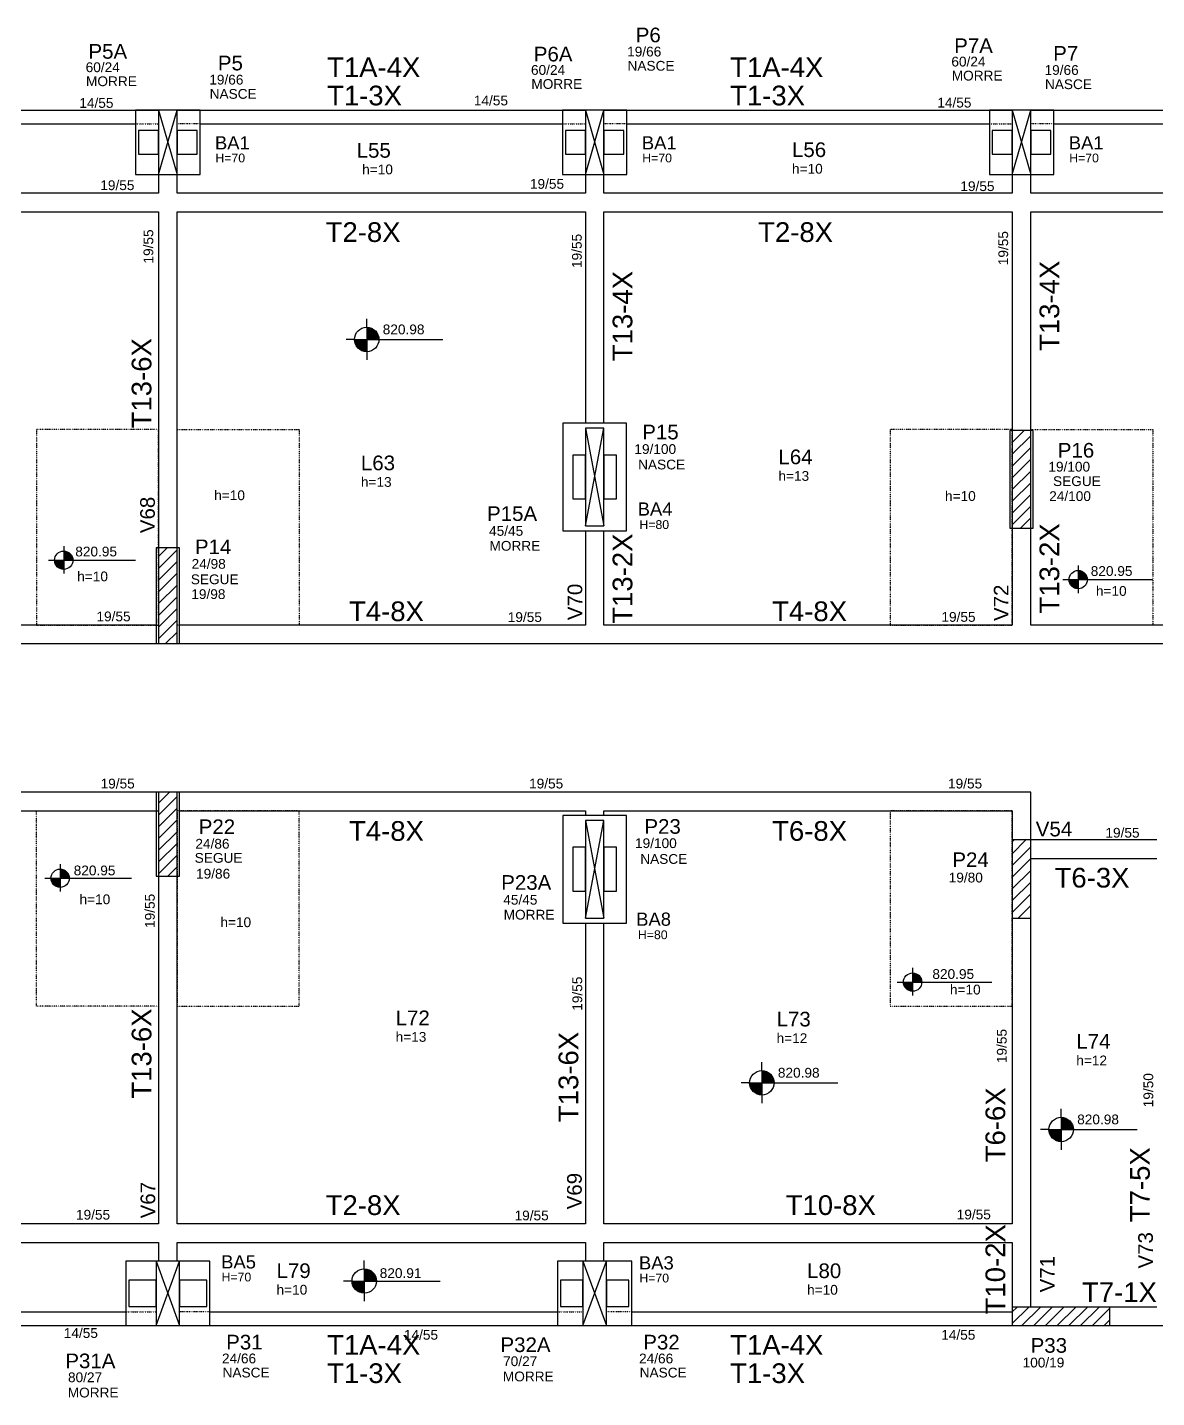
# Model space of a CAD drawing. Header units: millimetres. Extents: x 3247 to 10920, y 704 to 3817.
# Drawn here: x 8941 to 10097, y 1744 to 3146 of the extents above; entities that cross this region are included whole.
import ezdxf

# ---------------------------------------------------------------- set-up
doc = ezdxf.new("R2010")
doc.units = ezdxf.units.MM
doc.linetypes.add('ESTILO_TQS_0004', pattern=[2, 0.5, -0.4, 0.1, -0.4, 0.1, -0.5])
for name, color, linetype in [('1', 1, 'Continuous'), ('3', 3, 'Continuous'), ('4', 4, 'Continuous'), ('7', 7, 'Continuous')]:
    doc.layers.add(name, color=color, linetype=linetype)
doc.layers.add('NOME DA VIGA', color=6, linetype='Continuous', lineweight=25)
doc.styles.get("Standard").update_dxf_attribs({"font": 'arial.ttf'})

msp = doc.modelspace()

# ---------------------------------------------------------------- linework, layer by layer
at = {"layer": '1', "linetype": 'Continuous'}
for p, q in [((9075.04, 2995.42), (9094.04, 3061.42)), ((9075.04, 3061.42), (9094.04, 2995.42)), ((9512.04, 2995.42), (9531.04, 3061.42)), ((9512.04, 3061.42), (9531.04, 2995.42)), ((9949.04, 2995.42), (9968.04, 3061.42)), ((9949.04, 3061.42), (9968.04, 2995.42)), ((9512.04, 2635.92), (9531.04, 2735.92)), ((9512.04, 2735.92), (9531.04, 2635.92)), ((9512.04, 2234.42), (9531.04, 2334.42)), ((9512.04, 2334.42), (9531.04, 2234.42)), ((9072.54, 1817.42), (9096.54, 1883.42)), ((9072.54, 1883.42), (9096.54, 1817.42)), ((9509.54, 1817.42), (9533.54, 1883.42)), ((9509.54, 1883.42), (9533.54, 1817.42))]:
    msp.add_line(p, q, dxfattribs=at)
at = {"layer": '3', "linetype": 'Continuous'}
for p, q in [((8657.04, 3061.42), (9075.04, 3061.42)), ((9094.04, 3061.42), (9512.04, 3061.42)), ((9531.04, 3061.42), (9949.04, 3061.42)), ((9968.04, 3061.42), (10386.04, 3061.42)), ((8680.54, 3047.42), (9051.54, 3047.42)), ((9117.54, 3047.42), (9488.54, 3047.42)), ((9554.54, 3047.42), (9925.54, 3047.42)), ((9991.54, 3047.42), (10362.54, 3047.42)), ((9288.19, 2839.15), (9288.19, 2847.73)), ((9288.19, 2839.15), (9288.19, 2814.15)), ((9288.19, 2838.55), (9292.04, 2838.55)), ((9288.19, 2837.75), (9293.94, 2837.75)), ((9288.19, 2836.96), (9295.27, 2836.96)), ((9288.19, 2836.17), (9296.3, 2836.17)), ((9288.19, 2835.38), (9297.15, 2835.38)), ((9288.19, 2834.58), (9297.86, 2834.58)), ((9288.19, 2833.79), (9298.46, 2833.79)), ((9288.19, 2833), (9298.96, 2833)), ((9275.69, 2826.65), (9266.98, 2826.65)), ((9275.69, 2826.65), (9300.69, 2826.65)), ((9288.19, 2825.86), (9275.69, 2825.86)), ((9288.19, 2825.07), (9275.79, 2825.07)), ((9288.19, 2824.28), (9275.92, 2824.28)), ((9288.19, 2823.48), (9276.1, 2823.48)), ((9288.19, 2822.69), (9276.34, 2822.69)), ((9288.19, 2821.9), (9276.63, 2821.9)), ((9288.19, 2821.1), (9276.99, 2821.1)), ((9288.19, 2820.31), (9277.42, 2820.31)), ((9288.19, 2819.52), (9277.93, 2819.52)), ((9288.19, 2818.73), (9278.53, 2818.73)), ((9288.19, 2832.2), (9299.39, 2832.2)), ((9288.19, 2831.41), (9299.75, 2831.41)), ((9288.19, 2830.62), (9300.05, 2830.62)), ((9288.19, 2829.83), (9300.28, 2829.83)), ((9288.19, 2829.03), (9300.47, 2829.03)), ((9288.19, 2828.24), (9300.59, 2828.24)), ((9288.19, 2827.45), (9300.69, 2827.45)), ((9300.69, 2826.65), (9366, 2826.65)), ((9288.19, 2817.93), (9279.24, 2817.93)), ((9288.19, 2817.14), (9280.09, 2817.14)), ((9288.19, 2816.35), (9281.12, 2816.35)), ((9288.19, 2815.55), (9282.45, 2815.55)), ((9288.19, 2814.76), (9284.34, 2814.76)), ((9288.19, 2814.15), (9288.19, 2805.93)), ((9949.04, 2721.14), (9961.33, 2733.42)), ((9949.04, 2733.16), (9949.3, 2733.42)), ((9949.04, 2709.12), (9968.04, 2728.12)), ((9949.04, 2697.1), (9968.04, 2716.1)), ((9949.04, 2685.07), (9968.04, 2704.07)), ((9949.04, 2673.05), (9968.04, 2692.05)), ((9949.04, 2661.03), (9968.04, 2680.03)), ((9949.04, 2649.01), (9968.04, 2668.01)), ((9949.04, 2636.99), (9968.04, 2655.99)), ((9957.49, 2633.42), (9968.04, 2643.97)), ((8978.05, 2615.25), (8978.05, 2587.05)), ((8978.05, 2610.15), (8978.05, 2591.4)), ((8978.05, 2609.7), (8980.93, 2609.7)), ((8978.05, 2609.1), (8982.36, 2609.1)), ((8978.05, 2608.51), (8983.35, 2608.51)), ((9075.04, 2604.45), (9084.01, 2613.42)), ((9075.04, 2592.43), (9094.04, 2611.43)), ((8962.4, 2600.78), (9051.48, 2600.78)), ((8968.67, 2600.78), (8987.42, 2600.78)), ((8978.05, 2600.18), (8968.67, 2600.18)), ((8978.05, 2599.59), (8968.75, 2599.59)), ((8978.05, 2598.99), (8968.84, 2598.99)), ((8978.05, 2598.4), (8968.98, 2598.4)), ((8978.05, 2597.8), (8969.16, 2597.8)), ((8978.05, 2597.21), (8969.38, 2597.21)), ((8978.05, 2596.61), (8969.65, 2596.61)), ((8978.05, 2596.02), (8969.97, 2596.02)), ((8978.05, 2595.42), (8970.35, 2595.42)), ((8978.05, 2594.83), (8970.8, 2594.83)), ((8978.05, 2607.91), (8984.13, 2607.91)), ((8978.05, 2607.32), (8984.76, 2607.32)), ((8978.05, 2606.72), (8985.3, 2606.72)), ((8978.05, 2606.13), (8985.75, 2606.13)), ((8978.05, 2605.53), (8986.13, 2605.53)), ((8978.05, 2604.94), (8986.45, 2604.94)), ((8978.05, 2604.34), (8986.72, 2604.34)), ((8978.05, 2603.75), (8986.94, 2603.75)), ((8978.05, 2603.15), (8987.12, 2603.15)), ((8978.05, 2602.56), (8987.25, 2602.56)), ((8978.05, 2601.96), (8987.35, 2601.96)), ((8978.05, 2601.37), (8987.42, 2601.37)), ((9075.04, 2580.41), (9094.04, 2599.41)), ((10016.47, 2595.37), (10016.47, 2567.16)), ((8978.05, 2594.23), (8971.33, 2594.23)), ((8978.05, 2593.64), (8971.97, 2593.64)), ((8978.05, 2593.05), (8972.74, 2593.05)), ((8978.05, 2592.45), (8973.74, 2592.45)), ((8978.05, 2591.86), (8975.16, 2591.86)), ((9075.04, 2568.39), (9094.04, 2587.39)), ((10000.83, 2580.89), (10092.4, 2580.89)), ((10007.1, 2580.89), (10025.85, 2580.89)), ((10016.47, 2580.3), (10007.1, 2580.3)), ((10016.47, 2590.27), (10016.47, 2571.52)), ((10016.47, 2589.81), (10019.36, 2589.81)), ((10016.47, 2589.22), (10020.78, 2589.22)), ((10016.47, 2588.62), (10021.78, 2588.62)), ((10016.47, 2588.03), (10022.55, 2588.03)), ((10016.47, 2587.43), (10023.19, 2587.43)), ((10016.47, 2586.84), (10023.72, 2586.84)), ((10016.47, 2586.24), (10024.17, 2586.24)), ((10016.47, 2585.65), (10024.55, 2585.65)), ((10016.47, 2585.05), (10024.87, 2585.05)), ((10016.47, 2584.46), (10025.14, 2584.46)), ((10016.47, 2583.86), (10025.36, 2583.86)), ((10016.47, 2583.27), (10025.54, 2583.27)), ((10016.47, 2582.67), (10025.68, 2582.67)), ((10016.47, 2582.08), (10025.77, 2582.08)), ((10016.47, 2581.49), (10025.85, 2581.49)), ((9075.04, 2556.37), (9094.04, 2575.37)), ((10016.47, 2579.7), (10007.17, 2579.7)), ((10016.47, 2579.11), (10007.27, 2579.11)), ((10016.47, 2578.51), (10007.4, 2578.51)), ((10016.47, 2577.92), (10007.58, 2577.92)), ((10016.47, 2577.32), (10007.8, 2577.32)), ((10016.47, 2576.73), (10008.07, 2576.73)), ((10016.47, 2576.13), (10008.39, 2576.13)), ((10016.47, 2575.54), (10008.77, 2575.54)), ((10016.47, 2574.94), (10009.22, 2574.94)), ((10016.47, 2574.35), (10009.76, 2574.35)), ((10016.47, 2573.76), (10010.39, 2573.76)), ((10016.47, 2573.16), (10011.17, 2573.16)), ((10016.47, 2572.57), (10012.16, 2572.57)), ((10016.47, 2571.97), (10013.58, 2571.97)), ((9075.04, 2544.34), (9094.04, 2563.34)), ((9075.04, 2532.32), (9094.04, 2551.32)), ((9075.04, 2520.3), (9094.04, 2539.3)), ((9082.18, 2515.42), (9094.04, 2527.28)), ((9075.04, 2352.01), (9086.45, 2363.42)), ((9075.04, 2339.99), (9094.04, 2358.99)), ((9075.04, 2327.97), (9094.04, 2346.97)), ((9075.04, 2315.95), (9094.04, 2334.95)), ((9075.04, 2303.93), (9094.04, 2322.93)), ((9949.04, 2300.41), (9963.05, 2314.42)), ((9949.04, 2312.43), (9951.03, 2314.42)), ((9075.04, 2291.91), (9094.04, 2310.91)), ((9949.04, 2288.39), (9968.04, 2307.39)), ((8974.37, 2289.79), (8974.37, 2261.58)), ((9075.04, 2279.89), (9094.04, 2298.89)), ((9084.6, 2277.42), (9094.04, 2286.87)), ((9949.04, 2276.37), (9968.04, 2295.37)), ((8958.73, 2275.31), (9047.49, 2275.31)), ((8965, 2275.31), (8983.75, 2275.31)), ((8974.37, 2274.71), (8965, 2274.71)), ((8974.37, 2274.12), (8965.07, 2274.12)), ((8974.37, 2273.52), (8965.17, 2273.52)), ((8974.37, 2272.93), (8965.3, 2272.93)), ((8974.37, 2272.33), (8965.48, 2272.33)), ((8974.37, 2284.68), (8974.37, 2265.93)), ((8974.37, 2284.23), (8977.26, 2284.23)), ((8974.37, 2283.63), (8978.68, 2283.63)), ((8974.37, 2283.04), (8979.68, 2283.04)), ((8974.37, 2282.44), (8980.45, 2282.44)), ((8974.37, 2281.85), (8981.09, 2281.85)), ((8974.37, 2281.25), (8981.62, 2281.25)), ((8974.37, 2280.66), (8982.07, 2280.66)), ((8974.37, 2280.06), (8982.45, 2280.06)), ((8974.37, 2279.47), (8982.77, 2279.47)), ((8974.37, 2278.87), (8983.04, 2278.87)), ((8974.37, 2278.28), (8983.26, 2278.28)), ((8974.37, 2277.69), (8983.44, 2277.69)), ((8974.37, 2277.09), (8983.57, 2277.09)), ((8974.37, 2276.5), (8983.67, 2276.5)), ((8974.37, 2275.9), (8983.75, 2275.9)), ((9949.04, 2264.35), (9968.04, 2283.35)), ((8974.37, 2271.74), (8965.7, 2271.74)), ((8974.37, 2271.14), (8965.97, 2271.14)), ((8974.37, 2270.55), (8966.29, 2270.55)), ((8974.37, 2269.96), (8966.67, 2269.96)), ((8974.37, 2269.36), (8967.12, 2269.36)), ((8974.37, 2268.77), (8967.65, 2268.77)), ((8974.37, 2268.17), (8968.29, 2268.17)), ((8974.37, 2267.58), (8969.07, 2267.58)), ((8974.37, 2266.98), (8970.06, 2266.98)), ((8974.37, 2266.39), (8971.48, 2266.39)), ((9949.04, 2252.33), (9968.04, 2271.33)), ((9949.04, 2240.3), (9968.04, 2259.3)), ((9955.18, 2234.42), (9968.04, 2247.28)), ((9967.2, 2234.42), (9968.04, 2235.26)), ((9846.96, 2183.42), (9846.96, 2155.21)), ((9846.96, 2178.32), (9846.96, 2159.57)), ((9846.96, 2177.86), (9849.85, 2177.86)), ((9846.96, 2177.27), (9851.27, 2177.27)), ((9846.96, 2176.67), (9852.27, 2176.67)), ((9846.96, 2176.08), (9853.04, 2176.08)), ((9846.96, 2175.48), (9853.68, 2175.48)), ((9846.96, 2174.89), (9854.21, 2174.89)), ((9846.96, 2174.3), (9854.66, 2174.3)), ((9846.96, 2173.7), (9855.04, 2173.7)), ((9831.32, 2168.94), (9927.99, 2168.94)), ((9837.59, 2168.94), (9856.34, 2168.94)), ((9846.96, 2168.35), (9837.59, 2168.35)), ((9846.96, 2167.75), (9837.66, 2167.75)), ((9846.96, 2167.16), (9837.76, 2167.16)), ((9846.96, 2166.57), (9837.89, 2166.57)), ((9846.96, 2165.97), (9838.07, 2165.97)), ((9846.96, 2165.38), (9838.29, 2165.38)), ((9846.96, 2164.78), (9838.56, 2164.78)), ((9846.96, 2164.19), (9838.88, 2164.19)), ((9846.96, 2163.59), (9839.26, 2163.59)), ((9846.96, 2163), (9839.71, 2163)), ((9846.96, 2162.4), (9840.25, 2162.4)), ((9846.96, 2161.81), (9840.88, 2161.81)), ((9846.96, 2161.21), (9841.66, 2161.21)), ((9846.96, 2160.62), (9842.65, 2160.62)), ((9846.96, 2160.02), (9844.07, 2160.02)), ((9846.96, 2173.11), (9855.36, 2173.11)), ((9846.96, 2172.51), (9855.63, 2172.51)), ((9846.96, 2171.92), (9855.85, 2171.92)), ((9846.96, 2171.32), (9856.03, 2171.32)), ((9846.96, 2170.73), (9856.17, 2170.73)), ((9846.96, 2170.13), (9856.26, 2170.13)), ((9846.96, 2169.54), (9856.34, 2169.54)), ((9692.66, 2078.4), (9692.66, 2086.98)), ((9692.66, 2078.4), (9692.66, 2053.4)), ((9692.66, 2077.79), (9696.51, 2077.79)), ((9692.66, 2077), (9698.4, 2077)), ((9692.66, 2076.21), (9699.73, 2076.21)), ((9680.16, 2065.9), (9671.44, 2065.9)), ((9680.16, 2065.9), (9705.16, 2065.9)), ((9692.66, 2065.11), (9680.16, 2065.11)), ((9692.66, 2064.31), (9680.26, 2064.31)), ((9692.66, 2063.52), (9680.38, 2063.52)), ((9692.66, 2062.73), (9680.57, 2062.73)), ((9692.66, 2061.94), (9680.8, 2061.94)), ((9692.66, 2075.41), (9700.76, 2075.41)), ((9692.66, 2074.62), (9701.61, 2074.62)), ((9692.66, 2073.83), (9702.32, 2073.83)), ((9692.66, 2073.04), (9702.92, 2073.04)), ((9692.66, 2072.24), (9703.43, 2072.24)), ((9692.66, 2071.45), (9703.86, 2071.45)), ((9692.66, 2070.66), (9704.22, 2070.66)), ((9692.66, 2069.86), (9704.51, 2069.86)), ((9692.66, 2069.07), (9704.75, 2069.07)), ((9692.66, 2068.28), (9704.93, 2068.28)), ((9692.66, 2067.49), (9705.06, 2067.49)), ((9692.66, 2066.69), (9705.16, 2066.69)), ((9705.16, 2065.9), (9770.46, 2065.9)), ((9692.66, 2061.14), (9681.1, 2061.14)), ((9692.66, 2060.35), (9681.46, 2060.35)), ((9692.66, 2059.56), (9681.89, 2059.56)), ((9692.66, 2058.76), (9682.39, 2058.76)), ((9692.66, 2057.97), (9682.99, 2057.97)), ((9692.66, 2057.18), (9683.7, 2057.18)), ((9692.66, 2056.39), (9684.55, 2056.39)), ((9692.66, 2055.59), (9685.58, 2055.59)), ((9692.66, 2054.8), (9686.91, 2054.8)), ((9692.66, 2054.01), (9688.81, 2054.01)), ((9692.66, 2053.4), (9692.66, 2045.18)), ((9999.06, 2030.6), (9999.06, 2039.18)), ((9999.06, 2030.6), (9999.06, 2005.6)), ((9999.06, 2029.99), (10002.9, 2029.99)), ((9999.06, 2029.2), (10004.8, 2029.2)), ((9999.06, 2028.41), (10006.13, 2028.41)), ((9999.06, 2027.62), (10007.16, 2027.62)), ((9999.06, 2026.82), (10008.01, 2026.82)), ((9999.06, 2026.03), (10008.72, 2026.03)), ((9999.06, 2025.24), (10009.32, 2025.24)), ((9999.06, 2024.44), (10009.83, 2024.44)), ((9999.06, 2023.65), (10010.26, 2023.65)), ((9999.06, 2022.86), (10010.62, 2022.86)), ((9999.06, 2022.07), (10010.91, 2022.07)), ((9999.06, 2021.27), (10011.15, 2021.27)), ((9999.06, 2020.48), (10011.33, 2020.48)), ((9999.06, 2019.69), (10011.45, 2019.69)), ((9986.56, 2018.1), (9977.84, 2018.1)), ((9986.56, 2018.1), (10011.56, 2018.1)), ((9999.06, 2017.31), (9986.56, 2017.31)), ((9999.06, 2016.52), (9986.66, 2016.52)), ((9999.06, 2015.72), (9986.78, 2015.72)), ((9999.06, 2014.93), (9986.96, 2014.93)), ((9999.06, 2014.14), (9987.2, 2014.14)), ((9999.06, 2013.34), (9987.5, 2013.34)), ((9999.06, 2012.55), (9987.86, 2012.55)), ((9999.06, 2011.76), (9988.28, 2011.76)), ((9999.06, 2010.97), (9988.79, 2010.97)), ((9999.06, 2010.17), (9989.39, 2010.17)), ((9999.06, 2009.38), (9990.1, 2009.38)), ((9999.06, 2008.59), (9990.95, 2008.59)), ((9999.06, 2007.79), (9991.98, 2007.79)), ((9999.06, 2007), (9993.31, 2007)), ((9999.06, 2006.21), (9995.21, 2006.21)), ((9999.06, 2018.89), (10011.56, 2018.89)), ((9999.06, 2005.6), (9999.06, 1997.38)), ((10011.56, 2018.1), (10076.86, 2018.1)), ((9285.66, 1875.55), (9285.66, 1884.13)), ((9285.66, 1875.55), (9285.66, 1850.55)), ((9285.66, 1874.94), (9289.5, 1874.94)), ((9285.66, 1874.15), (9291.4, 1874.15)), ((9285.66, 1873.35), (9292.73, 1873.35)), ((9285.66, 1872.56), (9293.76, 1872.56)), ((9285.66, 1871.77), (9294.61, 1871.77)), ((9285.66, 1870.98), (9295.32, 1870.98)), ((9285.66, 1870.18), (9295.92, 1870.18)), ((9285.66, 1869.39), (9296.43, 1869.39)), ((9285.66, 1868.6), (9296.86, 1868.6)), ((9285.66, 1867.8), (9297.21, 1867.8)), ((9285.66, 1867.01), (9297.51, 1867.01)), ((9285.66, 1866.22), (9297.75, 1866.22)), ((9285.66, 1865.43), (9297.93, 1865.43)), ((9273.16, 1863.05), (9264.44, 1863.05)), ((9273.16, 1863.05), (9298.16, 1863.05)), ((9285.66, 1862.25), (9273.16, 1862.25)), ((9285.66, 1861.46), (9273.26, 1861.46)), ((9285.66, 1860.67), (9273.38, 1860.67)), ((9285.66, 1859.88), (9273.56, 1859.88)), ((9285.66, 1859.08), (9273.8, 1859.08)), ((9285.66, 1858.29), (9274.1, 1858.29)), ((9285.66, 1857.5), (9274.45, 1857.5)), ((9285.66, 1856.7), (9274.88, 1856.7)), ((9285.66, 1855.91), (9275.39, 1855.91)), ((9285.66, 1855.12), (9275.99, 1855.12)), ((9285.66, 1854.33), (9276.7, 1854.33)), ((9285.66, 1853.53), (9277.55, 1853.53)), ((9285.66, 1852.74), (9278.58, 1852.74)), ((9285.66, 1851.95), (9279.91, 1851.95)), ((9285.66, 1851.15), (9281.81, 1851.15)), ((9285.66, 1864.63), (9298.05, 1864.63)), ((9285.66, 1863.84), (9298.16, 1863.84)), ((9298.16, 1863.05), (9363.46, 1863.05)), ((9285.66, 1850.55), (9285.66, 1842.33)), ((8685.54, 1831.42), (9041.54, 1831.42)), ((9127.54, 1831.42), (9483.54, 1831.42)), ((9559.54, 1831.42), (9949.04, 1831.42)), ((9949.04, 1819.58), (9965.89, 1836.42)), ((9949.04, 1831.6), (9953.87, 1836.42)), ((9958.91, 1817.42), (9977.91, 1836.42)), ((9970.93, 1817.42), (9989.93, 1836.42)), ((9982.95, 1817.42), (10001.95, 1836.42)), ((9994.97, 1817.42), (10013.97, 1836.42)), ((10006.99, 1817.42), (10025.99, 1836.42)), ((10019.01, 1817.42), (10038.01, 1836.42)), ((10031.03, 1817.42), (10049.04, 1835.43)), ((10043.05, 1817.42), (10049.04, 1823.41)), ((8659.54, 1817.42), (9072.54, 1817.42)), ((9096.54, 1817.42), (9512.04, 1817.42)), ((9531.04, 1817.42), (9949.04, 1817.42))]:
    msp.add_line(p, q, dxfattribs=at)
at = {"layer": '3', "linetype": 'ESTILO_TQS_0004'}
for p, q in [((9051.54, 3047.42), (9075.04, 3047.42)), ((9117.54, 3047.42), (9094.04, 3047.42)), ((9488.54, 3047.42), (9512.04, 3047.42)), ((9554.54, 3047.42), (9531.04, 3047.42)), ((9925.54, 3047.42), (9949.04, 3047.42)), ((9991.54, 3047.42), (9968.04, 3047.42)), ((9041.54, 1831.42), (9072.54, 1831.42)), ((9127.54, 1831.42), (9096.54, 1831.42)), ((9483.54, 1831.42), (9509.54, 1831.42)), ((9559.54, 1831.42), (9533.54, 1831.42))]:
    msp.add_line(p, q, dxfattribs=at)
at = {"layer": '3', "linetype": 'Continuous'}
for points in [[(9051.54, 2995.42), (9117.54, 2995.42), (9117.54, 3061.42), (9051.54, 3061.42), (9051.54, 2995.42)], [(9488.54, 2995.42), (9554.54, 2995.42), (9554.54, 3061.42), (9488.54, 3061.42), (9488.54, 2995.42)], [(9925.54, 2995.42), (9991.54, 2995.42), (9991.54, 3061.42), (9925.54, 3061.42), (9925.54, 2995.42)], [(9075.04, 2995.42), (9075.04, 2976.42)], [(9094.04, 2976.42), (9094.04, 2995.42)], [(9512.04, 2995.42), (9512.04, 2976.42)], [(9531.04, 2976.42), (9531.04, 2995.42)], [(9949.04, 2995.42), (9949.04, 2976.42)], [(9968.04, 2976.42), (9968.04, 2995.42)], [(9075.04, 2976.42), (8657.04, 2976.42)], [(9512.04, 2976.42), (9094.04, 2976.42)], [(9949.04, 2976.42), (9531.04, 2976.42)], [(10386.04, 2976.42), (9968.04, 2976.42)], [(8657.04, 2957.42), (9075.04, 2957.42)], [(9075.04, 2957.42), (9075.04, 2613.42)], [(9094.04, 2957.42), (9512.04, 2957.42)], [(9094.04, 2613.42), (9094.04, 2957.42)], [(9512.04, 2957.42), (9512.04, 2740.92)], [(9531.04, 2957.42), (9949.04, 2957.42)], [(9531.04, 2740.92), (9531.04, 2957.42)], [(9949.04, 2957.42), (9949.04, 2733.42)], [(9968.04, 2957.42), (10386.04, 2957.42)], [(9968.04, 2733.42), (9968.04, 2957.42)], [(9489.04, 2630.92), (9554.04, 2630.92), (9554.04, 2740.92), (9489.04, 2740.92), (9489.04, 2630.92)], [(9512.04, 2630.92), (9512.04, 2534.42)], [(9531.04, 2534.42), (9531.04, 2630.92)], [(9949.04, 2633.42), (9949.04, 2534.42)], [(9949.04, 2633.42), (9949.04, 2534.42)], [(9968.04, 2534.42), (9968.04, 2633.42)], [(9968.04, 2534.42), (9968.04, 2633.42)], [(9072.54, 2534.42), (8687.54, 2534.42)], [(9512.04, 2534.42), (9096.54, 2534.42)], [(9949.04, 2534.42), (9531.04, 2534.42)], [(10335.54, 2534.42), (9968.04, 2534.42)], [(8687.54, 2515.42), (9072.54, 2515.42)], [(9096.54, 2515.42), (9521.54, 2515.42)], [(9521.54, 2515.42), (9958.54, 2515.42)], [(9958.54, 2515.42), (10335.54, 2515.42)], [(9072.54, 2363.42), (8692.54, 2363.42)], [(9521.54, 2363.42), (9096.54, 2363.42)], [(9968.04, 2363.42), (9521.54, 2363.42)], [(9968.04, 2314.42), (9968.04, 2363.42)], [(8692.54, 2344.42), (9072.54, 2344.42)], [(9096.54, 2344.42), (9512.04, 2344.42)], [(9512.04, 2344.42), (9512.04, 2339.42)], [(9531.04, 2344.42), (9949.04, 2344.42)], [(9531.04, 2339.42), (9531.04, 2344.42)], [(9949.04, 2344.42), (9949.04, 2314.42)], [(9949.04, 2344.42), (9949.04, 2314.42)], [(9489.04, 2229.42), (9554.04, 2229.42), (9554.04, 2339.42), (9489.04, 2339.42), (9489.04, 2229.42)], [(10097.04, 2314.42), (9968.04, 2314.42)], [(9968.04, 2295.42), (10097.04, 2295.42)], [(9075.04, 2277.42), (9075.04, 1921.42)], [(9094.04, 1921.42), (9094.04, 2277.42)], [(9949.04, 2234.42), (9949.04, 1921.42)], [(9968.04, 1911.92), (9968.04, 2234.42)], [(9512.04, 2229.42), (9512.04, 1921.42)], [(9531.04, 1921.42), (9531.04, 2229.42)], [(9075.04, 1921.42), (8657.04, 1921.42)], [(9512.04, 1921.42), (9094.04, 1921.42)], [(9949.04, 1921.42), (9531.04, 1921.42)], [(9968.04, 1836.42), (9968.04, 1911.92)], [(8657.04, 1902.42), (9075.04, 1902.42)], [(9075.04, 1902.42), (9075.04, 1883.42)], [(9094.04, 1902.42), (9512.04, 1902.42)], [(9094.04, 1883.42), (9094.04, 1902.42)], [(9512.04, 1902.42), (9512.04, 1883.42)], [(9531.04, 1902.42), (9949.04, 1902.42)], [(9531.04, 1883.42), (9531.04, 1902.42)], [(9949.04, 1902.42), (9949.04, 1836.42)], [(9041.54, 1817.42), (9127.54, 1817.42), (9127.54, 1883.42), (9041.54, 1883.42), (9041.54, 1817.42)], [(9483.54, 1817.42), (9559.54, 1817.42), (9559.54, 1883.42), (9483.54, 1883.42), (9483.54, 1817.42)], [(10097.04, 1836.42), (10049.04, 1836.42)], [(10049.04, 1817.42), (10106.54, 1817.42)]]:
    msp.add_lwpolyline(points, dxfattribs=at)
at = {"layer": '3', "linetype": 'ESTILO_TQS_0004'}
for points in [[(9075.04, 2734.42), (8950.04, 2734.42), (8950.04, 2534.42), (9075.04, 2534.42), (9075.04, 2734.42)], [(9094.04, 2734.42), (9219.04, 2734.42), (9219.04, 2534.42), (9094.04, 2534.42), (9094.04, 2734.42)], [(9824.04, 2534.42), (9949.04, 2534.42), (9949.04, 2734.42), (9824.04, 2734.42), (9824.04, 2534.42)], [(9968.04, 2734.42), (10093.04, 2734.42), (10093.04, 2534.42), (9968.04, 2534.42), (9968.04, 2734.42)], [(8950.04, 2344.42), (9075.04, 2344.42), (9075.04, 2144.42), (8950.04, 2144.42), (8950.04, 2344.42)], [(9094.04, 2144.42), (9219.04, 2144.42), (9219.04, 2344.42), (9094.04, 2344.42), (9094.04, 2144.42)], [(9949.04, 2344.42), (9824.04, 2344.42), (9824.04, 2144.42), (9949.04, 2144.42), (9949.04, 2344.42)]]:
    msp.add_lwpolyline(points, dxfattribs=at)
at = {"layer": '3', "linetype": 'Continuous'}
for centre, radius in [((9288.19, 2826.65), 12.5), ((8978.05, 2600.78), 9.38), ((10016.47, 2580.89), 9.38), ((8974.37, 2275.31), 9.38), ((9846.96, 2168.94), 9.38), ((9692.66, 2065.9), 12.5), ((9999.06, 2018.1), 12.5), ((9285.66, 1863.05), 12.5)]:
    msp.add_circle(centre, radius, dxfattribs=at)
at = {"layer": '7', "linetype": 'Continuous'}
for points in [[(9075.04, 2995.42), (9094.04, 2995.42), (9094.04, 3061.42), (9075.04, 3061.42), (9075.04, 2995.42)], [(9512.04, 2995.42), (9531.04, 2995.42), (9531.04, 3061.42), (9512.04, 3061.42), (9512.04, 2995.42)], [(9949.04, 2995.42), (9968.04, 2995.42), (9968.04, 3061.42), (9949.04, 3061.42), (9949.04, 2995.42)], [(9075.04, 3040.42), (9054.54, 3040.42), (9054.54, 3016.42), (9075.04, 3016.42), (9075.04, 3040.42)], [(9114.54, 3040.42), (9094.04, 3040.42), (9094.04, 3016.42), (9114.54, 3016.42), (9114.54, 3040.42)], [(9512.04, 3040.42), (9491.54, 3040.42), (9491.54, 3016.42), (9512.04, 3016.42), (9512.04, 3040.42)], [(9551.54, 3040.42), (9531.04, 3040.42), (9531.04, 3016.42), (9551.54, 3016.42), (9551.54, 3040.42)], [(9949.04, 3040.42), (9928.54, 3040.42), (9928.54, 3016.42), (9949.04, 3016.42), (9949.04, 3040.42)], [(9988.54, 3040.42), (9968.04, 3040.42), (9968.04, 3016.42), (9988.54, 3016.42), (9988.54, 3040.42)], [(9512.04, 2635.92), (9531.04, 2635.92), (9531.04, 2735.92), (9512.04, 2735.92), (9512.04, 2635.92)], [(9946.54, 2633.42), (9970.54, 2633.42), (9970.54, 2733.42), (9946.54, 2733.42), (9946.54, 2633.42)], [(9949.04, 2633.42), (9968.04, 2633.42), (9968.04, 2733.42), (9949.04, 2733.42), (9949.04, 2633.42)], [(9512.04, 2708.42), (9499.04, 2708.42), (9499.04, 2663.42), (9512.04, 2663.42), (9512.04, 2708.42)], [(9544.04, 2708.42), (9531.04, 2708.42), (9531.04, 2663.42), (9544.04, 2663.42), (9544.04, 2708.42)], [(9072.54, 2515.42), (9096.54, 2515.42), (9096.54, 2613.42), (9072.54, 2613.42), (9072.54, 2515.42)], [(9075.04, 2515.42), (9094.04, 2515.42), (9094.04, 2613.42), (9075.04, 2613.42), (9075.04, 2515.42)], [(9072.54, 2277.42), (9096.54, 2277.42), (9096.54, 2363.42), (9072.54, 2363.42), (9072.54, 2277.42)], [(9075.04, 2277.42), (9094.04, 2277.42), (9094.04, 2363.42), (9075.04, 2363.42), (9075.04, 2277.42)], [(9512.04, 2234.42), (9531.04, 2234.42), (9531.04, 2334.42), (9512.04, 2334.42), (9512.04, 2234.42)], [(9949.04, 2234.42), (9968.04, 2234.42), (9968.04, 2314.42), (9949.04, 2314.42), (9949.04, 2234.42)], [(9512.04, 2306.92), (9499.04, 2306.92), (9499.04, 2261.92), (9512.04, 2261.92), (9512.04, 2306.92)], [(9544.04, 2306.92), (9531.04, 2306.92), (9531.04, 2261.92), (9544.04, 2261.92), (9544.04, 2306.92)], [(9072.54, 1817.42), (9096.54, 1817.42), (9096.54, 1883.42), (9072.54, 1883.42), (9072.54, 1817.42)], [(9509.54, 1817.42), (9533.54, 1817.42), (9533.54, 1883.42), (9509.54, 1883.42), (9509.54, 1817.42)], [(9072.54, 1863.92), (9044.54, 1863.92), (9044.54, 1836.92), (9072.54, 1836.92), (9072.54, 1863.92)], [(9124.54, 1863.92), (9096.54, 1863.92), (9096.54, 1836.92), (9124.54, 1836.92), (9124.54, 1863.92)], [(9509.54, 1863.92), (9486.54, 1863.92), (9486.54, 1836.92), (9509.54, 1836.92), (9509.54, 1863.92)], [(9556.54, 1863.92), (9533.54, 1863.92), (9533.54, 1836.92), (9556.54, 1836.92), (9556.54, 1863.92)], [(9949.04, 1817.42), (10049.04, 1817.42), (10049.04, 1836.42), (9949.04, 1836.42), (9949.04, 1817.42)]]:
    msp.add_lwpolyline(points, dxfattribs=at)

# ---------------------------------------------------------------- texts
at = {"layer": '3', "color": 2, "linetype": 'Continuous'}
for s, height, p in [('19/66', 10, (9554.76, 3116.3)), ('60/24', 10, (9886.65, 3106.06)), ('60/24', 10, (9000.48, 3100.28)), ('60/24', 10, (9456.34, 3097.5)), ('NASCE', 10, (9555.15, 3101.76)), ('MORRE', 10, (9887.04, 3091.71)), ('19/66', 10, (9982.06, 3097.44)), ('MORRE', 10, (9000.87, 3085.93)), ('19/66', 10, (9127.02, 3087.57)), ('MORRE', 10, (9456.73, 3083.15)), ('NASCE', 10, (9982.45, 3082.9)), ('14/55', 10, (8993.99, 3063.73)), ('NASCE', 10, (9127.41, 3073.02)), ('14/55', 10, (9397.86, 3066.23)), ('14/55', 10, (9872.25, 3064.06)), ('H=70', 9, (9133.28, 3007.92)), ('H=70', 9, (9570.28, 3007.92)), ('H=70', 9, (10007.28, 3007.92)), ('h=10', 10, (9283.54, 2995.71)), ('h=10', 10, (9723.5, 2996.39)), ('19/55', 10, (9015.46, 2979.53)), ('19/55', 10, (9455.25, 2980.9)), ('19/55', 10, (9895.87, 2978.56)), ('820.98', 10, (9304.6, 2831.98)), ('19/100', 10, (9562.18, 2709.51)), ('NASCE', 10, (9565.99, 2693.68)), ('h=13', 10, (9709.63, 2682.01)), ('19/100', 10, (9985.95, 2691.48)), ('h=13', 10, (9282.24, 2675.86)), ('SEGUE', 10, (9990.72, 2676.66)), ('h=10', 10, (9132.08, 2662.24)), ('h=10', 10, (9880.14, 2661.46)), ('24/100', 10, (9986.81, 2661.33)), ('H=80', 9, (9567.33, 2632.72)), ('45/45', 10, (9413.45, 2625.76)), ('820.95', 10, (8989.85, 2604.65)), ('MORRE', 10, (9413.87, 2610.47)), ('24/98', 10, (9108.94, 2592.03)), ('820.95', 10, (10029.33, 2584.7)), ('h=10', 10, (8991.84, 2579.19)), ('SEGUE', 10, (9108.12, 2576.2)), ('19/98', 10, (9108.62, 2561.04)), ('h=10', 10, (10034.62, 2564.31)), ('19/55', 10, (9011.54, 2538.23)), ('19/55', 10, (9432.56, 2537.55)), ('19/55', 10, (9876.47, 2537.72)), ('19/55', 10, (9015.78, 2367.17)), ('19/55', 10, (9454.38, 2367.17)), ('19/55', 10, (9883.24, 2367.17)), ('24/86', 10, (9112.78, 2305.55)), ('19/100', 10, (9562.83, 2306.17)), ('19/55', 10, (10044.35, 2316.85)), ('SEGUE', 10, (9112.11, 2291.1)), ('NASCE', 10, (9568.19, 2290)), ('820.95', 10, (8988.24, 2278.24)), ('19/86', 10, (9113.46, 2274.91)), ('19/80', 10, (9883.93, 2270.99)), ('h=10', 10, (8994.22, 2248.73)), ('45/45', 10, (9427.97, 2248.26)), ('h=10', 10, (9138.4, 2225.25)), ('MORRE', 10, (9428.38, 2232.97)), ('H=80', 9, (9565.81, 2212.93)), ('820.95', 10, (9867.22, 2172.24)), ('h=10', 10, (9885.17, 2156.34)), ('h=13', 10, (9317.79, 2107.9)), ('h=12', 10, (9707.74, 2106.59)), ('h=12', 10, (10014.54, 2083.79)), ('820.98', 10, (9709.06, 2071.22)), ('820.98', 10, (10015.46, 2023.43)), ('19/55', 10, (8990.58, 1925.9)), ('19/55', 10, (9439.55, 1925.12)), ('19/55', 10, (9892.14, 1926.13)), ('H=70', 9, (9139.6, 1862.62)), ('820.91', 10, (9301.5, 1866.13)), ('H=70', 9, (9567.28, 1861.6)), ('h=10', 10, (9195.89, 1849.12)), ('h=10', 10, (9738.98, 1849.05)), ('14/55', 10, (8978.08, 1804.81)), ('14/55', 10, (9326.26, 1802.96)), ('14/55', 10, (9876.28, 1802.96)), ('24/66', 10, (9140.01, 1778.8)), ('70/27', 10, (9427.81, 1775.99)), ('24/66', 10, (9566.97, 1778.76)), ('100/19', 10, (9959.58, 1774.63)), ('80/27', 10, (8982.4, 1759.51)), ('NASCE', 10, (9140.64, 1764.37)), ('MORRE', 10, (9427.57, 1760.37)), ('NASCE', 10, (9567.6, 1764.34)), ('MORRE', 10, (8982.15, 1743.88))]:
    msp.add_text(s, height=height, dxfattribs=at).set_placement(p)
for s, p in [('19/55', (9069.71, 2904.36)), ('19/55', (9508.29, 2899.82)), ('19/55', (9944.76, 2902.65)), ('19/55', (9071.21, 2224.39)), ('19/55', (9508.75, 2139.63)), ('19/55', (9943.28, 2086.05)), ('19/50', (10093.29, 2040.85))]:
    msp.add_text(s, height=10, rotation=90, dxfattribs=at).set_placement(p)
at = {"layer": '4', "linetype": 'Continuous'}
for s, height, p in [('P6', 15, (9563.57, 3130.83)), ('P5A', 15, (9003.35, 3114.02)), ('P7A', 15, (9889.52, 3119.8)), ('P5', 15, (9135.83, 3102.09)), ('P6A', 15, (9459.2, 3111.23)), ('P7', 15, (9990.88, 3111.97)), ('BA1', 13.5, (9132.84, 3021.18)), ('BA1', 13.5, (9569.84, 3021.18)), ('BA1', 13.5, (10006.84, 3021.18)), ('L55', 15, (9277.9, 3012.71)), ('L56', 15, (9723.5, 3013.39)), ('P15', 15, (9570.23, 2724.43)), ('P16', 15, (9995.61, 2705.78)), ('L63', 15, (9282.24, 2692.86)), ('L64', 15, (9709.63, 2699.01)), ('P15A', 15, (9411.35, 2640.93)), ('BA4', 13.5, (9565.54, 2646.42)), ('P14', 15, (9112.35, 2606.95)), ('P22', 15, (9116.19, 2320.47)), ('P23', 15, (9572.42, 2320.75)), ('V54', 15, (9973.05, 2318.11)), ('P24', 15, (9887.66, 2286.7)), ('P23A', 15, (9425.87, 2263.42)), ('BA8', 13.5, (9564.02, 2226.63)), ('L72', 15, (9317.79, 2124.9)), ('L73', 15, (9707.74, 2123.59)), ('L74', 15, (10014.54, 2100.79)), ('BA5', 13.5, (9139.17, 1875.87)), ('L79', 15, (9195.89, 1866.12)), ('BA3', 13.5, (9566.85, 1874.86)), ('L80', 15, (9738.98, 1866.05)), ('P31', 15, (9144.33, 1793.02)), ('P32A', 15, (9425.1, 1790.32)), ('P32', 15, (9571.29, 1792.98)), ('P33', 15, (9967.81, 1789.63)), ('P31A', 15, (8979.68, 1773.83))]:
    msp.add_text(s, height=height, dxfattribs=at).set_placement(p)
for s, p in [('V68', (9071.29, 2628.42)), ('V70', (9508.8, 2539.39)), ('V72', (9945.14, 2538.52)), ('V67', (9071.66, 1927.18)), ('V69', (9508.29, 1936.42)), ('V73', (10092.91, 1875.84)), ('V71', (9992.4, 1851.42))]:
    msp.add_text(s, height=15, rotation=90, dxfattribs=at).set_placement(p)
at = {"layer": 'NOME DA VIGA', "color": 6, "linetype": 'Continuous'}
for s, p in [('T1A-4X', (9247.61, 3095.21)), ('T1A-4X', (9660.17, 3095.21)), ('T1-3X', (9247.61, 3066.28)), ('T1-3X', (9660.17, 3066.28)), ('T2-8X', (9246.15, 2926.48)), ('T2-8X', (9688.86, 2926.48)), ('T4-8X', (9270.07, 2538.4)), ('T4-8X', (9703.19, 2538.4)), ('T4-8X', (9270.07, 2313.58)), ('T6-8X', (9703.19, 2313.58)), ('T6-3X', (9992.29, 2265.74)), ('T2-8X', (9246.15, 1930.63)), ('T10-8X', (9717.05, 1930.63)), ('T7-1X', (10020.36, 1841.54)), ('T1A-4X', (9247.61, 1787.57)), ('T1A-4X', (9660.17, 1787.57)), ('T1-3X', (9247.61, 1758.65)), ('T1-3X', (9660.17, 1758.65))]:
    msp.add_text(s, height=20.16, dxfattribs=at).set_placement(p)
for s, p in [('T13-4X', (9997.08, 2814.92)), ('T13-4X', (9560.08, 2804.45)), ('T13-6X', (9067.76, 2735.67)), ('T13-2X', (9997.08, 2546.17)), ('T13-2X', (9560.08, 2535.7)), ('T13-6X', (9067.76, 2049.67)), ('T13-6X', (9504.76, 2025.67)), ('T6-6X', (9941.76, 1984.54)), ('T7-5X', (10089.76, 1923.27)), ('T10-2X', (9941.76, 1828.87))]:
    msp.add_text(s, height=20.16, rotation=90, dxfattribs=at).set_placement(p)

doc.saveas('drawing.dxf')
